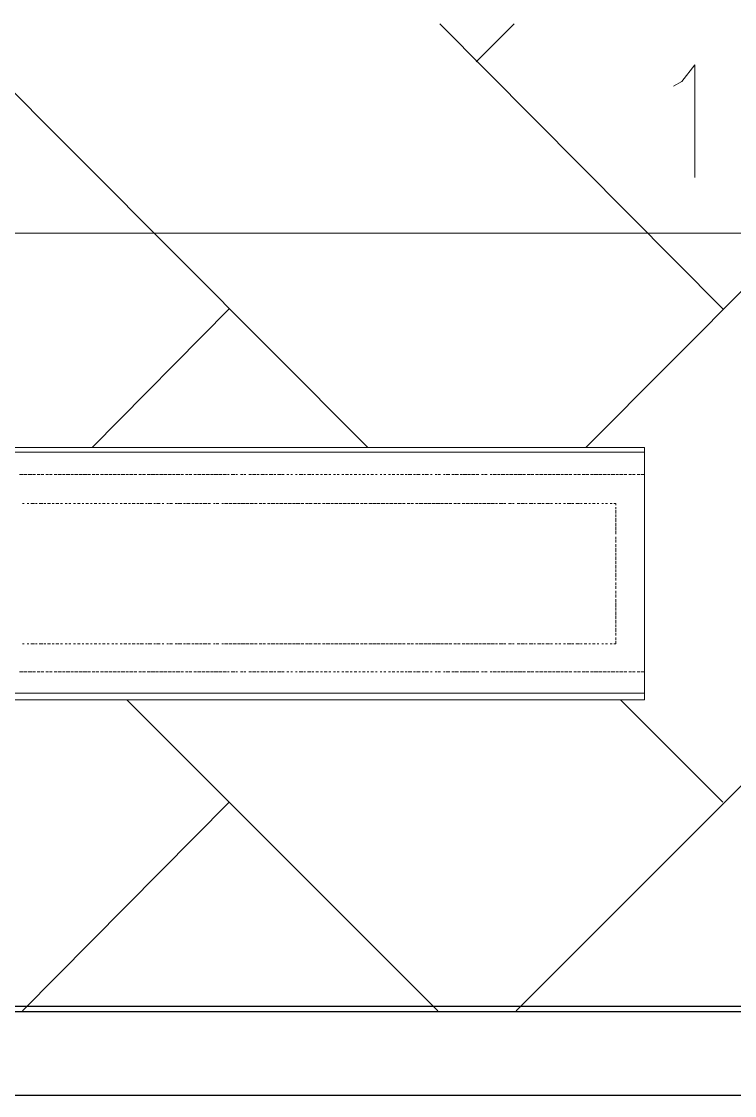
# Model space of a CAD drawing. Header units: millimetres. Extents: x 2928 to 3112, y 1220 to 1280.
# Drawn here: x 2945.656 to 2946.932, y 1236.874 to 1238.796 of the extents above; entities that cross this region are included whole.
import ezdxf

# ---------------------------------------------------------------- set-up
doc = ezdxf.new("R2010")
doc.units = ezdxf.units.MM

msp = doc.modelspace()

# ---------------------------------------------------------------- linework, layer by layer
at = {"color": 7, "linetype": 'Continuous', "lineweight": -2, "true_color": 0x000007}
for points in [[(2937.08126, 1265.3073), (2937.07792, 1267.474), (2938.98795, 1267.474), (2985.45528, 1267.474), (2985.45528, 1236.87356), (2938.98795, 1236.87356), (2937.08126, 1236.87356), (2937.08126, 1238.60692)], [(2937.23126, 1265.3073), (2937.23126, 1267.32399), (2938.98795, 1267.32399), (2985.30528, 1267.32399), (2985.30528, 1237.02356), (2938.98795, 1237.02356), (2937.22793, 1237.02356), (2937.22793, 1238.60692)]]:
    msp.add_lwpolyline(points, close=True, dxfattribs=at)
at = {"color": 9, "linetype": 'Continuous', "lineweight": 13, "true_color": 0xbababa}
for points in [[(2946.9114, 1238.28191), (2946.40472, 1238.79192), (2946.40472, 1238.79192)], [(2946.46972, 1238.72358), (2946.53806, 1238.79192), (2946.53806, 1238.79192)], [(2946.66639, 1238.03358), (2947.4214, 1238.79192), (2947.4214, 1238.79192)], [(2946.27639, 1238.03358), (2945.58804, 1238.72358), (2945.58804, 1238.72358)], [(2945.78305, 1238.03358), (2946.02805, 1238.28191), (2946.02805, 1238.28191)], [(2946.54139, 1237.02523), (2947.79808, 1238.28191), (2947.79808, 1238.28191)], [(2946.40139, 1237.02523), (2945.84472, 1237.5819), (2945.84472, 1237.5819)], [(2946.9114, 1237.39857), (2946.72806, 1237.5819), (2946.72806, 1237.5819)], [(2945.65805, 1237.02523), (2946.02805, 1237.39857), (2946.02805, 1237.39857)]]:
    msp.add_lwpolyline(points, dxfattribs=at)
at = {"color": 7, "linetype": 'Continuous', "lineweight": 20, "true_color": 0x000007}
msp.add_lwpolyline([(2946.82306, 1238.68025), (2946.83806, 1238.68858), (2946.8614, 1238.71858), (2946.8614, 1238.51692)], dxfattribs=at)
at = {"color": 253, "linetype": 'Continuous', "lineweight": 5, "true_color": 0x9a9a9a}
for points in [[(2939.59296, 1238.41691), (2954.67317, 1238.41691), (2954.67317, 1238.41691)], [(2944.7547, 1238.02524), (2946.7714, 1238.02524), (2946.7714, 1238.02524)], [(2944.7547, 1237.59357), (2946.7714, 1237.59357), (2946.7714, 1237.59357)]]:
    msp.add_lwpolyline(points, dxfattribs=at)
at = {"color": 7, "linetype": 'Continuous', "lineweight": 20, "true_color": 0x000007}
msp.add_lwpolyline([(2944.7547, 1237.5819), (2946.7714, 1237.5819), (2946.7714, 1238.03358), (2944.7547, 1238.03358)], close=True, dxfattribs=at)
at = {"color": 252, "linetype": 'Continuous', "lineweight": 13, "true_color": 0x989898}
for points in [[(2945.65971, 1237.98524), (2945.65305, 1237.98524), (2945.65305, 1237.98524)], [(2945.66638, 1237.98524), (2945.66138, 1237.98524), (2945.66138, 1237.98524)], [(2945.67471, 1237.98524), (2945.66805, 1237.98524), (2945.66805, 1237.98524)], [(2945.68138, 1237.98524), (2945.67638, 1237.98524), (2945.67638, 1237.98524)], [(2945.68971, 1237.98524), (2945.68471, 1237.98524), (2945.68471, 1237.98524)], [(2945.69638, 1237.98524), (2945.69138, 1237.98524), (2945.69138, 1237.98524)], [(2945.70471, 1237.98524), (2945.69971, 1237.98524), (2945.69971, 1237.98524)], [(2945.71138, 1237.98524), (2945.70638, 1237.98524), (2945.70638, 1237.98524)], [(2945.71971, 1237.98524), (2945.71471, 1237.98524), (2945.71471, 1237.98524)], [(2945.72805, 1237.98524), (2945.72138, 1237.98524), (2945.72138, 1237.98524)], [(2945.73471, 1237.98524), (2945.72971, 1237.98524), (2945.72971, 1237.98524)], [(2945.74305, 1237.98524), (2945.73638, 1237.98524), (2945.73638, 1237.98524)], [(2945.74971, 1237.98524), (2945.74471, 1237.98524), (2945.74471, 1237.98524)], [(2945.75805, 1237.98524), (2945.75138, 1237.98524), (2945.75138, 1237.98524)], [(2945.76471, 1237.98524), (2945.75971, 1237.98524), (2945.75971, 1237.98524)], [(2945.77305, 1237.98524), (2945.76638, 1237.98524), (2945.76638, 1237.98524)], [(2945.77971, 1237.98524), (2945.77471, 1237.98524), (2945.77471, 1237.98524)], [(2945.78805, 1237.98524), (2945.78305, 1237.98524), (2945.78305, 1237.98524)], [(2945.79471, 1237.98524), (2945.78971, 1237.98524), (2945.78971, 1237.98524)], [(2945.80305, 1237.98524), (2945.79805, 1237.98524), (2945.79805, 1237.98524)], [(2945.81138, 1237.98524), (2945.80471, 1237.98524), (2945.80471, 1237.98524)], [(2945.81805, 1237.98524), (2945.81305, 1237.98524), (2945.81305, 1237.98524)], [(2945.82638, 1237.98524), (2945.81971, 1237.98524), (2945.81971, 1237.98524)], [(2945.83305, 1237.98524), (2945.82805, 1237.98524), (2945.82805, 1237.98524)], [(2945.84138, 1237.98524), (2945.83472, 1237.98524), (2945.83472, 1237.98524)], [(2945.84805, 1237.98524), (2945.84305, 1237.98524), (2945.84305, 1237.98524)], [(2945.85638, 1237.98524), (2945.84972, 1237.98524), (2945.84972, 1237.98524)], [(2945.86305, 1237.98524), (2945.85805, 1237.98524), (2945.85805, 1237.98524)], [(2945.87138, 1237.98524), (2945.86638, 1237.98524), (2945.86638, 1237.98524)], [(2945.87805, 1237.98524), (2945.87305, 1237.98524), (2945.87305, 1237.98524)], [(2945.88638, 1237.98524), (2945.88138, 1237.98524), (2945.88138, 1237.98524)], [(2945.89472, 1237.98524), (2945.88805, 1237.98524), (2945.88805, 1237.98524)], [(2945.90138, 1237.98524), (2945.89638, 1237.98524), (2945.89638, 1237.98524)], [(2945.90972, 1237.98524), (2945.90305, 1237.98524), (2945.90305, 1237.98524)], [(2945.91638, 1237.98524), (2945.91138, 1237.98524), (2945.91138, 1237.98524)], [(2945.92472, 1237.98524), (2945.91805, 1237.98524), (2945.91805, 1237.98524)], [(2945.93138, 1237.98524), (2945.92638, 1237.98524), (2945.92638, 1237.98524)], [(2945.93972, 1237.98524), (2945.93305, 1237.98524), (2945.93305, 1237.98524)], [(2945.94638, 1237.98524), (2945.94138, 1237.98524), (2945.94138, 1237.98524)], [(2945.95472, 1237.98524), (2945.94972, 1237.98524), (2945.94972, 1237.98524)], [(2945.96138, 1237.98524), (2945.95638, 1237.98524), (2945.95638, 1237.98524)], [(2945.96972, 1237.98524), (2945.96472, 1237.98524), (2945.96472, 1237.98524)], [(2945.97805, 1237.98524), (2945.97138, 1237.98524), (2945.97138, 1237.98524)], [(2945.98472, 1237.98524), (2945.97972, 1237.98524), (2945.97972, 1237.98524)], [(2945.99305, 1237.98524), (2945.98638, 1237.98524), (2945.98638, 1237.98524)], [(2945.99972, 1237.98524), (2945.99472, 1237.98524), (2945.99472, 1237.98524)], [(2946.00805, 1237.98524), (2946.00138, 1237.98524), (2946.00138, 1237.98524)], [(2946.01472, 1237.98524), (2946.00972, 1237.98524), (2946.00972, 1237.98524)], [(2946.02305, 1237.98524), (2946.01638, 1237.98524), (2946.01638, 1237.98524)], [(2946.02805, 1237.98524), (2946.02472, 1237.98524), (2946.02472, 1237.98524)], [(2946.03805, 1237.98524), (2946.03138, 1237.98524), (2946.03138, 1237.98524)], [(2946.04305, 1237.98524), (2946.03972, 1237.98524), (2946.03972, 1237.98524)], [(2946.05305, 1237.98524), (2946.04805, 1237.98524), (2946.04805, 1237.98524)], [(2946.05805, 1237.98524), (2946.05472, 1237.98524), (2946.05472, 1237.98524)], [(2946.06805, 1237.98524), (2946.06305, 1237.98524), (2946.06305, 1237.98524)], [(2946.07639, 1237.98524), (2946.06972, 1237.98524), (2946.06972, 1237.98524)], [(2946.08139, 1237.98524), (2946.07805, 1237.98524), (2946.07805, 1237.98524)], [(2946.09139, 1237.98524), (2946.08472, 1237.98524), (2946.08472, 1237.98524)], [(2946.09639, 1237.98524), (2946.09305, 1237.98524), (2946.09305, 1237.98524)], [(2946.10639, 1237.98524), (2946.09972, 1237.98524), (2946.09972, 1237.98524)], [(2946.11139, 1237.98524), (2946.10805, 1237.98524), (2946.10805, 1237.98524)], [(2946.12139, 1237.98524), (2946.11472, 1237.98524), (2946.11472, 1237.98524)], [(2946.12639, 1237.98524), (2946.12305, 1237.98524), (2946.12305, 1237.98524)], [(2946.13472, 1237.98524), (2946.13139, 1237.98524), (2946.13139, 1237.98524)], [(2946.14139, 1237.98524), (2946.13805, 1237.98524), (2946.13805, 1237.98524)], [(2946.14972, 1237.98524), (2946.14639, 1237.98524), (2946.14639, 1237.98524)], [(2946.15972, 1237.98524), (2946.15305, 1237.98524), (2946.15305, 1237.98524)], [(2946.16472, 1237.98524), (2946.16139, 1237.98524), (2946.16139, 1237.98524)], [(2946.17472, 1237.98524), (2946.16805, 1237.98524), (2946.16805, 1237.98524)], [(2946.17972, 1237.98524), (2946.17639, 1237.98524), (2946.17639, 1237.98524)], [(2946.18805, 1237.98524), (2946.18305, 1237.98524), (2946.18305, 1237.98524)], [(2946.19472, 1237.98524), (2946.19139, 1237.98524), (2946.19139, 1237.98524)], [(2946.20305, 1237.98524), (2946.19805, 1237.98524), (2946.19805, 1237.98524)], [(2946.20972, 1237.98524), (2946.20639, 1237.98524), (2946.20639, 1237.98524)], [(2946.21805, 1237.98524), (2946.21472, 1237.98524), (2946.21472, 1237.98524)], [(2946.22472, 1237.98524), (2946.22139, 1237.98524), (2946.22139, 1237.98524)], [(2946.23305, 1237.98524), (2946.22972, 1237.98524), (2946.22972, 1237.98524)], [(2946.24139, 1237.98524), (2946.23639, 1237.98524), (2946.23639, 1237.98524)], [(2946.24805, 1237.98524), (2946.24472, 1237.98524), (2946.24472, 1237.98524)], [(2946.25639, 1237.98524), (2946.25139, 1237.98524), (2946.25139, 1237.98524)], [(2946.26305, 1237.98524), (2946.25972, 1237.98524), (2946.25972, 1237.98524)], [(2946.27139, 1237.98524), (2946.26639, 1237.98524), (2946.26639, 1237.98524)], [(2946.27805, 1237.98524), (2946.27472, 1237.98524), (2946.27472, 1237.98524)], [(2946.28639, 1237.98524), (2946.28139, 1237.98524), (2946.28139, 1237.98524)], [(2946.29305, 1237.98524), (2946.28972, 1237.98524), (2946.28972, 1237.98524)], [(2946.30139, 1237.98524), (2946.29806, 1237.98524), (2946.29806, 1237.98524)], [(2946.30806, 1237.98524), (2946.30472, 1237.98524), (2946.30472, 1237.98524)], [(2946.31639, 1237.98524), (2946.31306, 1237.98524), (2946.31306, 1237.98524)], [(2946.32472, 1237.98524), (2946.31972, 1237.98524), (2946.31972, 1237.98524)], [(2946.33139, 1237.98524), (2946.32806, 1237.98524), (2946.32806, 1237.98524)], [(2946.33972, 1237.98524), (2946.33472, 1237.98524), (2946.33472, 1237.98524)], [(2946.34639, 1237.98524), (2946.34306, 1237.98524), (2946.34306, 1237.98524)], [(2946.35472, 1237.98524), (2946.34806, 1237.98524), (2946.34806, 1237.98524)], [(2946.36139, 1237.98524), (2946.35806, 1237.98524), (2946.35806, 1237.98524)], [(2946.36972, 1237.98524), (2946.36306, 1237.98524), (2946.36306, 1237.98524)], [(2946.37639, 1237.98524), (2946.37306, 1237.98524), (2946.37306, 1237.98524)], [(2946.38472, 1237.98524), (2946.37806, 1237.98524), (2946.37806, 1237.98524)], [(2946.39139, 1237.98524), (2946.38806, 1237.98524), (2946.38806, 1237.98524)], [(2946.39972, 1237.98524), (2946.39639, 1237.98524), (2946.39639, 1237.98524)], [(2946.40639, 1237.98524), (2946.40139, 1237.98524), (2946.40139, 1237.98524)], [(2946.41472, 1237.98524), (2946.41139, 1237.98524), (2946.41139, 1237.98524)], [(2946.42306, 1237.98524), (2946.41639, 1237.98524), (2946.41639, 1237.98524)], [(2946.42972, 1237.98524), (2946.42639, 1237.98524), (2946.42639, 1237.98524)], [(2946.43806, 1237.98524), (2946.43139, 1237.98524), (2946.43139, 1237.98524)], [(2946.44472, 1237.98524), (2946.44139, 1237.98524), (2946.44139, 1237.98524)], [(2946.45306, 1237.98524), (2946.44639, 1237.98524), (2946.44639, 1237.98524)], [(2946.45972, 1237.98524), (2946.45472, 1237.98524), (2946.45472, 1237.98524)], [(2946.46806, 1237.98524), (2946.46139, 1237.98524), (2946.46139, 1237.98524)], [(2946.47472, 1237.98524), (2946.46972, 1237.98524), (2946.46972, 1237.98524)], [(2946.48306, 1237.98524), (2946.47972, 1237.98524), (2946.47972, 1237.98524)], [(2946.48972, 1237.98524), (2946.48472, 1237.98524), (2946.48472, 1237.98524)], [(2946.49806, 1237.98524), (2946.49472, 1237.98524), (2946.49472, 1237.98524)], [(2946.50639, 1237.98524), (2946.49972, 1237.98524), (2946.49972, 1237.98524)], [(2946.51306, 1237.98524), (2946.50806, 1237.98524), (2946.50806, 1237.98524)], [(2946.52139, 1237.98524), (2946.51472, 1237.98524), (2946.51472, 1237.98524)], [(2946.52806, 1237.98524), (2946.52306, 1237.98524), (2946.52306, 1237.98524)], [(2946.53639, 1237.98524), (2946.52973, 1237.98524), (2946.52973, 1237.98524)], [(2946.54306, 1237.98524), (2946.53806, 1237.98524), (2946.53806, 1237.98524)], [(2946.55139, 1237.98524), (2946.54473, 1237.98524), (2946.54473, 1237.98524)], [(2946.55806, 1237.98524), (2946.55306, 1237.98524), (2946.55306, 1237.98524)], [(2946.56639, 1237.98524), (2946.56139, 1237.98524), (2946.56139, 1237.98524)], [(2946.57306, 1237.98524), (2946.56806, 1237.98524), (2946.56806, 1237.98524)], [(2946.58139, 1237.98524), (2946.57639, 1237.98524), (2946.57639, 1237.98524)], [(2946.58973, 1237.98524), (2946.58306, 1237.98524), (2946.58306, 1237.98524)], [(2946.59639, 1237.98524), (2946.59139, 1237.98524), (2946.59139, 1237.98524)], [(2946.60473, 1237.98524), (2946.59806, 1237.98524), (2946.59806, 1237.98524)], [(2946.61139, 1237.98524), (2946.60639, 1237.98524), (2946.60639, 1237.98524)], [(2946.61973, 1237.98524), (2946.61306, 1237.98524), (2946.61306, 1237.98524)], [(2946.62639, 1237.98524), (2946.62139, 1237.98524), (2946.62139, 1237.98524)], [(2946.63473, 1237.98524), (2946.62806, 1237.98524), (2946.62806, 1237.98524)], [(2946.64139, 1237.98524), (2946.63639, 1237.98524), (2946.63639, 1237.98524)], [(2946.64973, 1237.98524), (2946.64473, 1237.98524), (2946.64473, 1237.98524)], [(2946.65639, 1237.98524), (2946.65139, 1237.98524), (2946.65139, 1237.98524)], [(2946.66473, 1237.98524), (2946.65973, 1237.98524), (2946.65973, 1237.98524)], [(2946.67139, 1237.98524), (2946.66639, 1237.98524), (2946.66639, 1237.98524)], [(2946.67973, 1237.98524), (2946.67473, 1237.98524), (2946.67473, 1237.98524)], [(2946.68806, 1237.98524), (2946.68139, 1237.98524), (2946.68139, 1237.98524)], [(2946.69473, 1237.98524), (2946.68973, 1237.98524), (2946.68973, 1237.98524)], [(2946.70306, 1237.98524), (2946.69639, 1237.98524), (2946.69639, 1237.98524)], [(2946.70973, 1237.98524), (2946.70473, 1237.98524), (2946.70473, 1237.98524)], [(2946.71806, 1237.98524), (2946.71139, 1237.98524), (2946.71139, 1237.98524)], [(2946.72473, 1237.98524), (2946.71973, 1237.98524), (2946.71973, 1237.98524)], [(2946.73306, 1237.98524), (2946.72639, 1237.98524), (2946.72639, 1237.98524)], [(2946.73973, 1237.98524), (2946.73473, 1237.98524), (2946.73473, 1237.98524)], [(2946.74806, 1237.98524), (2946.74306, 1237.98524), (2946.74306, 1237.98524)], [(2946.75473, 1237.98524), (2946.74973, 1237.98524), (2946.74973, 1237.98524)], [(2946.76306, 1237.98524), (2946.75806, 1237.98524), (2946.75806, 1237.98524)], [(2946.7714, 1237.98524), (2946.76473, 1237.98524), (2946.76473, 1237.98524)], [(2945.66138, 1237.93357), (2945.65805, 1237.93357), (2945.65805, 1237.93357)], [(2945.66971, 1237.93357), (2945.66638, 1237.93357), (2945.66638, 1237.93357)], [(2945.67971, 1237.93357), (2945.67305, 1237.93357), (2945.67305, 1237.93357)], [(2945.68471, 1237.93357), (2945.68138, 1237.93357), (2945.68138, 1237.93357)], [(2945.69471, 1237.93357), (2945.68805, 1237.93357), (2945.68805, 1237.93357)], [(2945.69971, 1237.93357), (2945.69638, 1237.93357), (2945.69638, 1237.93357)], [(2945.70805, 1237.93357), (2945.70305, 1237.93357), (2945.70305, 1237.93357)], [(2945.71471, 1237.93357), (2945.71138, 1237.93357), (2945.71138, 1237.93357)], [(2945.72305, 1237.93357), (2945.71805, 1237.93357), (2945.71805, 1237.93357)], [(2945.72971, 1237.93357), (2945.72638, 1237.93357), (2945.72638, 1237.93357)], [(2945.73805, 1237.93357), (2945.73471, 1237.93357), (2945.73471, 1237.93357)], [(2945.74471, 1237.93357), (2945.74138, 1237.93357), (2945.74138, 1237.93357)], [(2945.75305, 1237.93357), (2945.74971, 1237.93357), (2945.74971, 1237.93357)], [(2945.76138, 1237.93357), (2945.75638, 1237.93357), (2945.75638, 1237.93357)], [(2945.76805, 1237.93357), (2945.76471, 1237.93357), (2945.76471, 1237.93357)], [(2945.77638, 1237.93357), (2945.77138, 1237.93357), (2945.77138, 1237.93357)], [(2945.78305, 1237.93357), (2945.77971, 1237.93357), (2945.77971, 1237.93357)], [(2945.79138, 1237.93357), (2945.78638, 1237.93357), (2945.78638, 1237.93357)], [(2945.79805, 1237.93357), (2945.79471, 1237.93357), (2945.79471, 1237.93357)], [(2945.80638, 1237.93357), (2945.80138, 1237.93357), (2945.80138, 1237.93357)], [(2945.81305, 1237.93357), (2945.80971, 1237.93357), (2945.80971, 1237.93357)], [(2945.82138, 1237.93357), (2945.81805, 1237.93357), (2945.81805, 1237.93357)], [(2945.82805, 1237.93357), (2945.82471, 1237.93357), (2945.82471, 1237.93357)], [(2945.83638, 1237.93357), (2945.83305, 1237.93357), (2945.83305, 1237.93357)], [(2945.84472, 1237.93357), (2945.83972, 1237.93357), (2945.83972, 1237.93357)], [(2945.85138, 1237.93357), (2945.84805, 1237.93357), (2945.84805, 1237.93357)], [(2945.85972, 1237.93357), (2945.85472, 1237.93357), (2945.85472, 1237.93357)], [(2945.86638, 1237.93357), (2945.86305, 1237.93357), (2945.86305, 1237.93357)], [(2945.87472, 1237.93357), (2945.86805, 1237.93357), (2945.86805, 1237.93357)], [(2945.88138, 1237.93357), (2945.87805, 1237.93357), (2945.87805, 1237.93357)], [(2945.88972, 1237.93357), (2945.88305, 1237.93357), (2945.88305, 1237.93357)], [(2945.89638, 1237.93357), (2945.89305, 1237.93357), (2945.89305, 1237.93357)], [(2945.90472, 1237.93357), (2945.89805, 1237.93357), (2945.89805, 1237.93357)], [(2945.91138, 1237.93357), (2945.90805, 1237.93357), (2945.90805, 1237.93357)], [(2945.91972, 1237.93357), (2945.91638, 1237.93357), (2945.91638, 1237.93357)], [(2945.92638, 1237.93357), (2945.92138, 1237.93357), (2945.92138, 1237.93357)], [(2945.93472, 1237.93357), (2945.93138, 1237.93357), (2945.93138, 1237.93357)], [(2945.94305, 1237.93357), (2945.93638, 1237.93357), (2945.93638, 1237.93357)], [(2945.94972, 1237.93357), (2945.94638, 1237.93357), (2945.94638, 1237.93357)], [(2945.95805, 1237.93357), (2945.95138, 1237.93357), (2945.95138, 1237.93357)], [(2945.96472, 1237.93357), (2945.96138, 1237.93357), (2945.96138, 1237.93357)], [(2945.97305, 1237.93357), (2945.96638, 1237.93357), (2945.96638, 1237.93357)], [(2945.97972, 1237.93357), (2945.97472, 1237.93357), (2945.97472, 1237.93357)], [(2945.98805, 1237.93357), (2945.98138, 1237.93357), (2945.98138, 1237.93357)], [(2945.99472, 1237.93357), (2945.98972, 1237.93357), (2945.98972, 1237.93357)], [(2946.00305, 1237.93357), (2945.99972, 1237.93357), (2945.99972, 1237.93357)], [(2946.00972, 1237.93357), (2946.00472, 1237.93357), (2946.00472, 1237.93357)], [(2946.01805, 1237.93357), (2946.01472, 1237.93357), (2946.01472, 1237.93357)], [(2946.02638, 1237.93357), (2946.01972, 1237.93357), (2946.01972, 1237.93357)], [(2946.03305, 1237.93357), (2946.02805, 1237.93357), (2946.02805, 1237.93357)], [(2946.04138, 1237.93357), (2946.03472, 1237.93357), (2946.03472, 1237.93357)], [(2946.04805, 1237.93357), (2946.04305, 1237.93357), (2946.04305, 1237.93357)], [(2946.05638, 1237.93357), (2946.04972, 1237.93357), (2946.04972, 1237.93357)], [(2946.06305, 1237.93357), (2946.05805, 1237.93357), (2946.05805, 1237.93357)], [(2946.07139, 1237.93357), (2946.06472, 1237.93357), (2946.06472, 1237.93357)], [(2946.07805, 1237.93357), (2946.07305, 1237.93357), (2946.07305, 1237.93357)], [(2946.08639, 1237.93357), (2946.08139, 1237.93357), (2946.08139, 1237.93357)], [(2946.09305, 1237.93357), (2946.08805, 1237.93357), (2946.08805, 1237.93357)], [(2946.10139, 1237.93357), (2946.09639, 1237.93357), (2946.09639, 1237.93357)], [(2946.10972, 1237.93357), (2946.10305, 1237.93357), (2946.10305, 1237.93357)], [(2946.11639, 1237.93357), (2946.11139, 1237.93357), (2946.11139, 1237.93357)], [(2946.12472, 1237.93357), (2946.11805, 1237.93357), (2946.11805, 1237.93357)], [(2946.13139, 1237.93357), (2946.12639, 1237.93357), (2946.12639, 1237.93357)], [(2946.13972, 1237.93357), (2946.13305, 1237.93357), (2946.13305, 1237.93357)], [(2946.14639, 1237.93357), (2946.14139, 1237.93357), (2946.14139, 1237.93357)], [(2946.15472, 1237.93357), (2946.14805, 1237.93357), (2946.14805, 1237.93357)], [(2946.16139, 1237.93357), (2946.15639, 1237.93357), (2946.15639, 1237.93357)], [(2946.16972, 1237.93357), (2946.16472, 1237.93357), (2946.16472, 1237.93357)], [(2946.17639, 1237.93357), (2946.17139, 1237.93357), (2946.17139, 1237.93357)], [(2946.18472, 1237.93357), (2946.17972, 1237.93357), (2946.17972, 1237.93357)], [(2946.19139, 1237.93357), (2946.18639, 1237.93357), (2946.18639, 1237.93357)], [(2946.19972, 1237.93357), (2946.19472, 1237.93357), (2946.19472, 1237.93357)], [(2946.20805, 1237.93357), (2946.20139, 1237.93357), (2946.20139, 1237.93357)], [(2946.21472, 1237.93357), (2946.20972, 1237.93357), (2946.20972, 1237.93357)], [(2946.22305, 1237.93357), (2946.21639, 1237.93357), (2946.21639, 1237.93357)], [(2946.22972, 1237.93357), (2946.22472, 1237.93357), (2946.22472, 1237.93357)], [(2946.23805, 1237.93357), (2946.23139, 1237.93357), (2946.23139, 1237.93357)], [(2946.24472, 1237.93357), (2946.23972, 1237.93357), (2946.23972, 1237.93357)], [(2946.25305, 1237.93357), (2946.24639, 1237.93357), (2946.24639, 1237.93357)], [(2946.25972, 1237.93357), (2946.25472, 1237.93357), (2946.25472, 1237.93357)], [(2946.26805, 1237.93357), (2946.26305, 1237.93357), (2946.26305, 1237.93357)], [(2946.27472, 1237.93357), (2946.26972, 1237.93357), (2946.26972, 1237.93357)], [(2946.28305, 1237.93357), (2946.27805, 1237.93357), (2946.27805, 1237.93357)], [(2946.29139, 1237.93357), (2946.28472, 1237.93357), (2946.28472, 1237.93357)], [(2946.29806, 1237.93357), (2946.29305, 1237.93357), (2946.29305, 1237.93357)], [(2946.30639, 1237.93357), (2946.29972, 1237.93357), (2946.29972, 1237.93357)], [(2946.31306, 1237.93357), (2946.30806, 1237.93357), (2946.30806, 1237.93357)], [(2946.32139, 1237.93357), (2946.31472, 1237.93357), (2946.31472, 1237.93357)], [(2946.32806, 1237.93357), (2946.32306, 1237.93357), (2946.32306, 1237.93357)], [(2946.33639, 1237.93357), (2946.32972, 1237.93357), (2946.32972, 1237.93357)], [(2946.34306, 1237.93357), (2946.33806, 1237.93357), (2946.33806, 1237.93357)], [(2946.35139, 1237.93357), (2946.34639, 1237.93357), (2946.34639, 1237.93357)], [(2946.35806, 1237.93357), (2946.35306, 1237.93357), (2946.35306, 1237.93357)], [(2946.36639, 1237.93357), (2946.36139, 1237.93357), (2946.36139, 1237.93357)], [(2946.37472, 1237.93357), (2946.36806, 1237.93357), (2946.36806, 1237.93357)], [(2946.38139, 1237.93357), (2946.37639, 1237.93357), (2946.37639, 1237.93357)], [(2946.38972, 1237.93357), (2946.38306, 1237.93357), (2946.38306, 1237.93357)], [(2946.39639, 1237.93357), (2946.39139, 1237.93357), (2946.39139, 1237.93357)], [(2946.40472, 1237.93357), (2946.39806, 1237.93357), (2946.39806, 1237.93357)], [(2946.41139, 1237.93357), (2946.40639, 1237.93357), (2946.40639, 1237.93357)], [(2946.41972, 1237.93357), (2946.41306, 1237.93357), (2946.41306, 1237.93357)], [(2946.42639, 1237.93357), (2946.42139, 1237.93357), (2946.42139, 1237.93357)], [(2946.43472, 1237.93357), (2946.42972, 1237.93357), (2946.42972, 1237.93357)], [(2946.44139, 1237.93357), (2946.43639, 1237.93357), (2946.43639, 1237.93357)], [(2946.44972, 1237.93357), (2946.44472, 1237.93357), (2946.44472, 1237.93357)], [(2946.45806, 1237.93357), (2946.45139, 1237.93357), (2946.45139, 1237.93357)], [(2946.46472, 1237.93357), (2946.45972, 1237.93357), (2946.45972, 1237.93357)], [(2946.47306, 1237.93357), (2946.46639, 1237.93357), (2946.46639, 1237.93357)], [(2946.47972, 1237.93357), (2946.47472, 1237.93357), (2946.47472, 1237.93357)], [(2946.48806, 1237.93357), (2946.48139, 1237.93357), (2946.48139, 1237.93357)], [(2946.49472, 1237.93357), (2946.48972, 1237.93357), (2946.48972, 1237.93357)], [(2946.50306, 1237.93357), (2946.49639, 1237.93357), (2946.49639, 1237.93357)], [(2946.50806, 1237.93357), (2946.50472, 1237.93357), (2946.50472, 1237.93357)], [(2946.51806, 1237.93357), (2946.51139, 1237.93357), (2946.51139, 1237.93357)], [(2946.52306, 1237.93357), (2946.51972, 1237.93357), (2946.51972, 1237.93357)], [(2946.53306, 1237.93357), (2946.52806, 1237.93357), (2946.52806, 1237.93357)], [(2946.53806, 1237.93357), (2946.53473, 1237.93357), (2946.53473, 1237.93357)], [(2946.54806, 1237.93357), (2946.54306, 1237.93357), (2946.54306, 1237.93357)], [(2946.55639, 1237.93357), (2946.54973, 1237.93357), (2946.54973, 1237.93357)], [(2946.56139, 1237.93357), (2946.55806, 1237.93357), (2946.55806, 1237.93357)], [(2946.57139, 1237.93357), (2946.56473, 1237.93357), (2946.56473, 1237.93357)], [(2946.57639, 1237.93357), (2946.57306, 1237.93357), (2946.57306, 1237.93357)], [(2946.58639, 1237.93357), (2946.57973, 1237.93357), (2946.57973, 1237.93357)], [(2946.59139, 1237.93357), (2946.58806, 1237.93357), (2946.58806, 1237.93357)], [(2946.60139, 1237.93357), (2946.59473, 1237.93357), (2946.59473, 1237.93357)], [(2946.60639, 1237.93357), (2946.60306, 1237.93357), (2946.60306, 1237.93357)], [(2946.61473, 1237.93357), (2946.61139, 1237.93357), (2946.61139, 1237.93357)], [(2946.62139, 1237.93357), (2946.61806, 1237.93357), (2946.61806, 1237.93357)], [(2946.62973, 1237.93357), (2946.62639, 1237.93357), (2946.62639, 1237.93357)], [(2946.63973, 1237.93357), (2946.63306, 1237.93357), (2946.63306, 1237.93357)], [(2946.64473, 1237.93357), (2946.64139, 1237.93357), (2946.64139, 1237.93357)], [(2946.65473, 1237.93357), (2946.64806, 1237.93357), (2946.64806, 1237.93357)], [(2946.65973, 1237.93357), (2946.65639, 1237.93357), (2946.65639, 1237.93357)], [(2946.66806, 1237.93357), (2946.66306, 1237.93357), (2946.66306, 1237.93357)], [(2946.67473, 1237.93357), (2946.67139, 1237.93357), (2946.67139, 1237.93357)], [(2946.68306, 1237.93357), (2946.67806, 1237.93357), (2946.67806, 1237.93357)], [(2946.68973, 1237.93357), (2946.68639, 1237.93357), (2946.68639, 1237.93357)], [(2946.69806, 1237.93357), (2946.69473, 1237.93357), (2946.69473, 1237.93357)], [(2946.70473, 1237.93357), (2946.70139, 1237.93357), (2946.70139, 1237.93357)], [(2946.71306, 1237.93357), (2946.70973, 1237.93357), (2946.70973, 1237.93357)], [(2946.71973, 1237.93024), (2946.71973, 1237.93357), (2946.71639, 1237.93357)], [(2946.71973, 1237.92357), (2946.71973, 1237.92691), (2946.71973, 1237.92691)], [(2946.71973, 1237.91524), (2946.71973, 1237.92191), (2946.71973, 1237.92191)], [(2946.71973, 1237.90857), (2946.71973, 1237.91357), (2946.71973, 1237.91357)], [(2946.71973, 1237.90024), (2946.71973, 1237.90691), (2946.71973, 1237.90691)], [(2946.71973, 1237.89357), (2946.71973, 1237.89857), (2946.71973, 1237.89857)], [(2946.71973, 1237.88524), (2946.71973, 1237.89191), (2946.71973, 1237.89191)], [(2946.71973, 1237.87857), (2946.71973, 1237.88357), (2946.71973, 1237.88357)], [(2946.71973, 1237.87024), (2946.71973, 1237.87357), (2946.71973, 1237.87357)], [(2946.71973, 1237.86357), (2946.71973, 1237.86857), (2946.71973, 1237.86857)], [(2946.71973, 1237.85524), (2946.71973, 1237.86024), (2946.71973, 1237.86024)], [(2946.71973, 1237.84691), (2946.71973, 1237.85357), (2946.71973, 1237.85357)], [(2946.71973, 1237.84024), (2946.71973, 1237.84524), (2946.71973, 1237.84524)], [(2946.71973, 1237.83191), (2946.71973, 1237.83857), (2946.71973, 1237.83857)], [(2946.71973, 1237.82524), (2946.71973, 1237.83024), (2946.71973, 1237.83024)], [(2946.71973, 1237.81691), (2946.71973, 1237.82357), (2946.71973, 1237.82357)], [(2946.71973, 1237.81024), (2946.71973, 1237.81524), (2946.71973, 1237.81524)], [(2946.71973, 1237.80191), (2946.71973, 1237.80857), (2946.71973, 1237.80857)], [(2946.71973, 1237.79524), (2946.71973, 1237.80024), (2946.71973, 1237.80024)], [(2946.71973, 1237.7869), (2946.71973, 1237.7919), (2946.71973, 1237.7919)], [(2946.71973, 1237.78024), (2946.71973, 1237.78524), (2946.71973, 1237.78524)], [(2946.71973, 1237.7719), (2946.71973, 1237.7769), (2946.71973, 1237.7769)], [(2946.71973, 1237.76524), (2946.71973, 1237.77024), (2946.71973, 1237.77024)], [(2946.71973, 1237.7569), (2946.71973, 1237.7619), (2946.71973, 1237.7619)], [(2946.71973, 1237.74857), (2946.71973, 1237.75524), (2946.71973, 1237.75524)], [(2946.71973, 1237.7419), (2946.71973, 1237.7469), (2946.71973, 1237.7469)], [(2946.71973, 1237.73357), (2946.71973, 1237.74024), (2946.71973, 1237.74024)], [(2946.71973, 1237.7269), (2946.71973, 1237.7319), (2946.71973, 1237.7319)], [(2946.71973, 1237.71857), (2946.71973, 1237.72524), (2946.71973, 1237.72524)], [(2946.71973, 1237.7119), (2946.71973, 1237.7169), (2946.71973, 1237.7169)], [(2946.71973, 1237.70357), (2946.71973, 1237.71024), (2946.71973, 1237.71024)], [(2946.71973, 1237.6969), (2946.71973, 1237.7019), (2946.71973, 1237.7019)], [(2946.71973, 1237.68857), (2946.71973, 1237.69357), (2946.71973, 1237.69357)], [(2946.71973, 1237.6819), (2946.71973, 1237.6869), (2946.71973, 1237.6869)], [(2945.65805, 1237.6819), (2945.66138, 1237.6819), (2945.66138, 1237.6819)], [(2945.66638, 1237.6819), (2945.66971, 1237.6819), (2945.66971, 1237.6819)], [(2945.67305, 1237.6819), (2945.67971, 1237.6819), (2945.67971, 1237.6819)], [(2945.68138, 1237.6819), (2945.68471, 1237.6819), (2945.68471, 1237.6819)], [(2945.68805, 1237.6819), (2945.69471, 1237.6819), (2945.69471, 1237.6819)], [(2945.69638, 1237.6819), (2945.69971, 1237.6819), (2945.69971, 1237.6819)], [(2945.70305, 1237.6819), (2945.70805, 1237.6819), (2945.70805, 1237.6819)], [(2945.71138, 1237.6819), (2945.71471, 1237.6819), (2945.71471, 1237.6819)], [(2945.71805, 1237.6819), (2945.72305, 1237.6819), (2945.72305, 1237.6819)], [(2945.72638, 1237.6819), (2945.72971, 1237.6819), (2945.72971, 1237.6819)], [(2945.73471, 1237.6819), (2945.73805, 1237.6819), (2945.73805, 1237.6819)], [(2945.74138, 1237.6819), (2945.74471, 1237.6819), (2945.74471, 1237.6819)], [(2945.74971, 1237.6819), (2945.75305, 1237.6819), (2945.75305, 1237.6819)], [(2945.75638, 1237.6819), (2945.76138, 1237.6819), (2945.76138, 1237.6819)], [(2945.76471, 1237.6819), (2945.76805, 1237.6819), (2945.76805, 1237.6819)], [(2945.77138, 1237.6819), (2945.77638, 1237.6819), (2945.77638, 1237.6819)], [(2945.77971, 1237.6819), (2945.78305, 1237.6819), (2945.78305, 1237.6819)], [(2945.78638, 1237.6819), (2945.79138, 1237.6819), (2945.79138, 1237.6819)], [(2945.79471, 1237.6819), (2945.79805, 1237.6819), (2945.79805, 1237.6819)], [(2945.80138, 1237.6819), (2945.80638, 1237.6819), (2945.80638, 1237.6819)], [(2945.80971, 1237.6819), (2945.81305, 1237.6819), (2945.81305, 1237.6819)], [(2945.81805, 1237.6819), (2945.82138, 1237.6819), (2945.82138, 1237.6819)], [(2945.82471, 1237.6819), (2945.82805, 1237.6819), (2945.82805, 1237.6819)], [(2945.83305, 1237.6819), (2945.83638, 1237.6819), (2945.83638, 1237.6819)], [(2945.83972, 1237.6819), (2945.84472, 1237.6819), (2945.84472, 1237.6819)], [(2945.84805, 1237.6819), (2945.85138, 1237.6819), (2945.85138, 1237.6819)], [(2945.85472, 1237.6819), (2945.85972, 1237.6819), (2945.85972, 1237.6819)], [(2945.86305, 1237.6819), (2945.86638, 1237.6819), (2945.86638, 1237.6819)], [(2945.86805, 1237.6819), (2945.87472, 1237.6819), (2945.87472, 1237.6819)], [(2945.87805, 1237.6819), (2945.88138, 1237.6819), (2945.88138, 1237.6819)], [(2945.88305, 1237.6819), (2945.88972, 1237.6819), (2945.88972, 1237.6819)], [(2945.89305, 1237.6819), (2945.89638, 1237.6819), (2945.89638, 1237.6819)], [(2945.89805, 1237.6819), (2945.90472, 1237.6819), (2945.90472, 1237.6819)], [(2945.90805, 1237.6819), (2945.91138, 1237.6819), (2945.91138, 1237.6819)], [(2945.91638, 1237.6819), (2945.91972, 1237.6819), (2945.91972, 1237.6819)], [(2945.92138, 1237.6819), (2945.92638, 1237.6819), (2945.92638, 1237.6819)], [(2945.93138, 1237.6819), (2945.93472, 1237.6819), (2945.93472, 1237.6819)], [(2945.93638, 1237.6819), (2945.94305, 1237.6819), (2945.94305, 1237.6819)], [(2945.94638, 1237.6819), (2945.94972, 1237.6819), (2945.94972, 1237.6819)], [(2945.95138, 1237.6819), (2945.95805, 1237.6819), (2945.95805, 1237.6819)], [(2945.96138, 1237.6819), (2945.96472, 1237.6819), (2945.96472, 1237.6819)], [(2945.96638, 1237.6819), (2945.97305, 1237.6819), (2945.97305, 1237.6819)], [(2945.97472, 1237.6819), (2945.97972, 1237.6819), (2945.97972, 1237.6819)], [(2945.98138, 1237.6819), (2945.98805, 1237.6819), (2945.98805, 1237.6819)], [(2945.98972, 1237.6819), (2945.99472, 1237.6819), (2945.99472, 1237.6819)], [(2945.99972, 1237.6819), (2946.00305, 1237.6819), (2946.00305, 1237.6819)], [(2946.00472, 1237.6819), (2946.00972, 1237.6819), (2946.00972, 1237.6819)], [(2946.01472, 1237.6819), (2946.01805, 1237.6819), (2946.01805, 1237.6819)], [(2946.01972, 1237.6819), (2946.02638, 1237.6819), (2946.02638, 1237.6819)], [(2946.02805, 1237.6819), (2946.03305, 1237.6819), (2946.03305, 1237.6819)], [(2946.03472, 1237.6819), (2946.04138, 1237.6819), (2946.04138, 1237.6819)], [(2946.04305, 1237.6819), (2946.04805, 1237.6819), (2946.04805, 1237.6819)], [(2946.04972, 1237.6819), (2946.05638, 1237.6819), (2946.05638, 1237.6819)], [(2946.05805, 1237.6819), (2946.06305, 1237.6819), (2946.06305, 1237.6819)], [(2946.06472, 1237.6819), (2946.07139, 1237.6819), (2946.07139, 1237.6819)], [(2946.07305, 1237.6819), (2946.07805, 1237.6819), (2946.07805, 1237.6819)], [(2946.08139, 1237.6819), (2946.08639, 1237.6819), (2946.08639, 1237.6819)], [(2946.08805, 1237.6819), (2946.09305, 1237.6819), (2946.09305, 1237.6819)], [(2946.09639, 1237.6819), (2946.10139, 1237.6819), (2946.10139, 1237.6819)], [(2946.10305, 1237.6819), (2946.10972, 1237.6819), (2946.10972, 1237.6819)], [(2946.11139, 1237.6819), (2946.11639, 1237.6819), (2946.11639, 1237.6819)], [(2946.11805, 1237.6819), (2946.12472, 1237.6819), (2946.12472, 1237.6819)], [(2946.12639, 1237.6819), (2946.13139, 1237.6819), (2946.13139, 1237.6819)], [(2946.13305, 1237.6819), (2946.13972, 1237.6819), (2946.13972, 1237.6819)], [(2946.14139, 1237.6819), (2946.14639, 1237.6819), (2946.14639, 1237.6819)], [(2946.14805, 1237.6819), (2946.15472, 1237.6819), (2946.15472, 1237.6819)], [(2946.15639, 1237.6819), (2946.16139, 1237.6819), (2946.16139, 1237.6819)], [(2946.16472, 1237.6819), (2946.16972, 1237.6819), (2946.16972, 1237.6819)], [(2946.17139, 1237.6819), (2946.17639, 1237.6819), (2946.17639, 1237.6819)], [(2946.17972, 1237.6819), (2946.18472, 1237.6819), (2946.18472, 1237.6819)], [(2946.18639, 1237.6819), (2946.19139, 1237.6819), (2946.19139, 1237.6819)], [(2946.19472, 1237.6819), (2946.19972, 1237.6819), (2946.19972, 1237.6819)], [(2946.20139, 1237.6819), (2946.20805, 1237.6819), (2946.20805, 1237.6819)], [(2946.20972, 1237.6819), (2946.21472, 1237.6819), (2946.21472, 1237.6819)], [(2946.21639, 1237.6819), (2946.22305, 1237.6819), (2946.22305, 1237.6819)], [(2946.22472, 1237.6819), (2946.22972, 1237.6819), (2946.22972, 1237.6819)], [(2946.23139, 1237.6819), (2946.23805, 1237.6819), (2946.23805, 1237.6819)], [(2946.23972, 1237.6819), (2946.24472, 1237.6819), (2946.24472, 1237.6819)], [(2946.24639, 1237.6819), (2946.25305, 1237.6819), (2946.25305, 1237.6819)], [(2946.25472, 1237.6819), (2946.25972, 1237.6819), (2946.25972, 1237.6819)], [(2946.26305, 1237.6819), (2946.26805, 1237.6819), (2946.26805, 1237.6819)], [(2946.26972, 1237.6819), (2946.27472, 1237.6819), (2946.27472, 1237.6819)], [(2946.27805, 1237.6819), (2946.28305, 1237.6819), (2946.28305, 1237.6819)], [(2946.28472, 1237.6819), (2946.29139, 1237.6819), (2946.29139, 1237.6819)], [(2946.29305, 1237.6819), (2946.29806, 1237.6819), (2946.29806, 1237.6819)], [(2946.29972, 1237.6819), (2946.30639, 1237.6819), (2946.30639, 1237.6819)], [(2946.30806, 1237.6819), (2946.31306, 1237.6819), (2946.31306, 1237.6819)], [(2946.31472, 1237.6819), (2946.32139, 1237.6819), (2946.32139, 1237.6819)], [(2946.32306, 1237.6819), (2946.32806, 1237.6819), (2946.32806, 1237.6819)], [(2946.32972, 1237.6819), (2946.33639, 1237.6819), (2946.33639, 1237.6819)], [(2946.33806, 1237.6819), (2946.34306, 1237.6819), (2946.34306, 1237.6819)], [(2946.34639, 1237.6819), (2946.35139, 1237.6819), (2946.35139, 1237.6819)], [(2946.35306, 1237.6819), (2946.35806, 1237.6819), (2946.35806, 1237.6819)], [(2946.36139, 1237.6819), (2946.36639, 1237.6819), (2946.36639, 1237.6819)], [(2946.36806, 1237.6819), (2946.37472, 1237.6819), (2946.37472, 1237.6819)], [(2946.37639, 1237.6819), (2946.38139, 1237.6819), (2946.38139, 1237.6819)], [(2946.38306, 1237.6819), (2946.38972, 1237.6819), (2946.38972, 1237.6819)], [(2946.39139, 1237.6819), (2946.39639, 1237.6819), (2946.39639, 1237.6819)], [(2946.39806, 1237.6819), (2946.40472, 1237.6819), (2946.40472, 1237.6819)], [(2946.40639, 1237.6819), (2946.41139, 1237.6819), (2946.41139, 1237.6819)], [(2946.41306, 1237.6819), (2946.41972, 1237.6819), (2946.41972, 1237.6819)], [(2946.42139, 1237.6819), (2946.42639, 1237.6819), (2946.42639, 1237.6819)], [(2946.42972, 1237.6819), (2946.43472, 1237.6819), (2946.43472, 1237.6819)], [(2946.43639, 1237.6819), (2946.44139, 1237.6819), (2946.44139, 1237.6819)], [(2946.44472, 1237.6819), (2946.44972, 1237.6819), (2946.44972, 1237.6819)], [(2946.45139, 1237.6819), (2946.45806, 1237.6819), (2946.45806, 1237.6819)], [(2946.45972, 1237.6819), (2946.46472, 1237.6819), (2946.46472, 1237.6819)], [(2946.46639, 1237.6819), (2946.47306, 1237.6819), (2946.47306, 1237.6819)], [(2946.47472, 1237.6819), (2946.47972, 1237.6819), (2946.47972, 1237.6819)], [(2946.48139, 1237.6819), (2946.48806, 1237.6819), (2946.48806, 1237.6819)], [(2946.48972, 1237.6819), (2946.49472, 1237.6819), (2946.49472, 1237.6819)], [(2946.49639, 1237.6819), (2946.50306, 1237.6819), (2946.50306, 1237.6819)], [(2946.50472, 1237.6819), (2946.50806, 1237.6819), (2946.50806, 1237.6819)], [(2946.51139, 1237.6819), (2946.51806, 1237.6819), (2946.51806, 1237.6819)], [(2946.51972, 1237.6819), (2946.52306, 1237.6819), (2946.52306, 1237.6819)], [(2946.52806, 1237.6819), (2946.53306, 1237.6819), (2946.53306, 1237.6819)], [(2946.53473, 1237.6819), (2946.53806, 1237.6819), (2946.53806, 1237.6819)], [(2946.54306, 1237.6819), (2946.54806, 1237.6819), (2946.54806, 1237.6819)], [(2946.54973, 1237.6819), (2946.55639, 1237.6819), (2946.55639, 1237.6819)], [(2946.55806, 1237.6819), (2946.56139, 1237.6819), (2946.56139, 1237.6819)], [(2946.56473, 1237.6819), (2946.57139, 1237.6819), (2946.57139, 1237.6819)], [(2946.57306, 1237.6819), (2946.57639, 1237.6819), (2946.57639, 1237.6819)], [(2946.57973, 1237.6819), (2946.58639, 1237.6819), (2946.58639, 1237.6819)], [(2946.58806, 1237.6819), (2946.59139, 1237.6819), (2946.59139, 1237.6819)], [(2946.59473, 1237.6819), (2946.60139, 1237.6819), (2946.60139, 1237.6819)], [(2946.60306, 1237.6819), (2946.60639, 1237.6819), (2946.60639, 1237.6819)], [(2946.61139, 1237.6819), (2946.61473, 1237.6819), (2946.61473, 1237.6819)], [(2946.61806, 1237.6819), (2946.62139, 1237.6819), (2946.62139, 1237.6819)], [(2946.62639, 1237.6819), (2946.62973, 1237.6819), (2946.62973, 1237.6819)], [(2946.63306, 1237.6819), (2946.63973, 1237.6819), (2946.63973, 1237.6819)], [(2946.64139, 1237.6819), (2946.64473, 1237.6819), (2946.64473, 1237.6819)], [(2946.64806, 1237.6819), (2946.65473, 1237.6819), (2946.65473, 1237.6819)], [(2946.65639, 1237.6819), (2946.65973, 1237.6819), (2946.65973, 1237.6819)], [(2946.66306, 1237.6819), (2946.66806, 1237.6819), (2946.66806, 1237.6819)], [(2946.67139, 1237.6819), (2946.67473, 1237.6819), (2946.67473, 1237.6819)], [(2946.67806, 1237.6819), (2946.68306, 1237.6819), (2946.68306, 1237.6819)], [(2946.68639, 1237.6819), (2946.68973, 1237.6819), (2946.68973, 1237.6819)], [(2946.69473, 1237.6819), (2946.69806, 1237.6819), (2946.69806, 1237.6819)], [(2946.70139, 1237.6819), (2946.70473, 1237.6819), (2946.70473, 1237.6819)], [(2946.70973, 1237.6819), (2946.71306, 1237.6819), (2946.71306, 1237.6819)], [(2946.71639, 1237.6819), (2946.71973, 1237.6819), (2946.71973, 1237.6819)], [(2945.65305, 1237.6319), (2945.65971, 1237.6319), (2945.65971, 1237.6319)], [(2945.66138, 1237.6319), (2945.66638, 1237.6319), (2945.66638, 1237.6319)], [(2945.66805, 1237.6319), (2945.67471, 1237.6319), (2945.67471, 1237.6319)], [(2945.67638, 1237.6319), (2945.68138, 1237.6319), (2945.68138, 1237.6319)], [(2945.68471, 1237.6319), (2945.68971, 1237.6319), (2945.68971, 1237.6319)], [(2945.69138, 1237.6319), (2945.69638, 1237.6319), (2945.69638, 1237.6319)], [(2945.69971, 1237.6319), (2945.70471, 1237.6319), (2945.70471, 1237.6319)], [(2945.70638, 1237.6319), (2945.71138, 1237.6319), (2945.71138, 1237.6319)], [(2945.71471, 1237.6319), (2945.71971, 1237.6319), (2945.71971, 1237.6319)], [(2945.72138, 1237.6319), (2945.72805, 1237.6319), (2945.72805, 1237.6319)], [(2945.72971, 1237.6319), (2945.73471, 1237.6319), (2945.73471, 1237.6319)], [(2945.73638, 1237.6319), (2945.74305, 1237.6319), (2945.74305, 1237.6319)], [(2945.74471, 1237.6319), (2945.74971, 1237.6319), (2945.74971, 1237.6319)], [(2945.75138, 1237.6319), (2945.75805, 1237.6319), (2945.75805, 1237.6319)], [(2945.75971, 1237.6319), (2945.76471, 1237.6319), (2945.76471, 1237.6319)], [(2945.76638, 1237.6319), (2945.77305, 1237.6319), (2945.77305, 1237.6319)], [(2945.77471, 1237.6319), (2945.77971, 1237.6319), (2945.77971, 1237.6319)], [(2945.78305, 1237.6319), (2945.78805, 1237.6319), (2945.78805, 1237.6319)], [(2945.78971, 1237.6319), (2945.79471, 1237.6319), (2945.79471, 1237.6319)], [(2945.79805, 1237.6319), (2945.80305, 1237.6319), (2945.80305, 1237.6319)], [(2945.80471, 1237.6319), (2945.81138, 1237.6319), (2945.81138, 1237.6319)], [(2945.81305, 1237.6319), (2945.81805, 1237.6319), (2945.81805, 1237.6319)], [(2945.81971, 1237.6319), (2945.82638, 1237.6319), (2945.82638, 1237.6319)], [(2945.82805, 1237.6319), (2945.83305, 1237.6319), (2945.83305, 1237.6319)], [(2945.83472, 1237.6319), (2945.84138, 1237.6319), (2945.84138, 1237.6319)], [(2945.84305, 1237.6319), (2945.84805, 1237.6319), (2945.84805, 1237.6319)], [(2945.84972, 1237.6319), (2945.85638, 1237.6319), (2945.85638, 1237.6319)], [(2945.85805, 1237.6319), (2945.86305, 1237.6319), (2945.86305, 1237.6319)], [(2945.86638, 1237.6319), (2945.87138, 1237.6319), (2945.87138, 1237.6319)], [(2945.87305, 1237.6319), (2945.87805, 1237.6319), (2945.87805, 1237.6319)], [(2945.88138, 1237.6319), (2945.88638, 1237.6319), (2945.88638, 1237.6319)], [(2945.88805, 1237.6319), (2945.89472, 1237.6319), (2945.89472, 1237.6319)], [(2945.89638, 1237.6319), (2945.90138, 1237.6319), (2945.90138, 1237.6319)], [(2945.90305, 1237.6319), (2945.90972, 1237.6319), (2945.90972, 1237.6319)], [(2945.91138, 1237.6319), (2945.91638, 1237.6319), (2945.91638, 1237.6319)], [(2945.91805, 1237.6319), (2945.92472, 1237.6319), (2945.92472, 1237.6319)], [(2945.92638, 1237.6319), (2945.93138, 1237.6319), (2945.93138, 1237.6319)], [(2945.93305, 1237.6319), (2945.93972, 1237.6319), (2945.93972, 1237.6319)], [(2945.94138, 1237.6319), (2945.94638, 1237.6319), (2945.94638, 1237.6319)], [(2945.94972, 1237.6319), (2945.95472, 1237.6319), (2945.95472, 1237.6319)], [(2945.95638, 1237.6319), (2945.96138, 1237.6319), (2945.96138, 1237.6319)], [(2945.96472, 1237.6319), (2945.96972, 1237.6319), (2945.96972, 1237.6319)], [(2945.97138, 1237.6319), (2945.97805, 1237.6319), (2945.97805, 1237.6319)], [(2945.97972, 1237.6319), (2945.98472, 1237.6319), (2945.98472, 1237.6319)], [(2945.98638, 1237.6319), (2945.99305, 1237.6319), (2945.99305, 1237.6319)], [(2945.99472, 1237.6319), (2945.99972, 1237.6319), (2945.99972, 1237.6319)], [(2946.00138, 1237.6319), (2946.00805, 1237.6319), (2946.00805, 1237.6319)], [(2946.00972, 1237.6319), (2946.01472, 1237.6319), (2946.01472, 1237.6319)], [(2946.01638, 1237.6319), (2946.02305, 1237.6319), (2946.02305, 1237.6319)], [(2946.02472, 1237.6319), (2946.02805, 1237.6319), (2946.02805, 1237.6319)], [(2946.03138, 1237.6319), (2946.03805, 1237.6319), (2946.03805, 1237.6319)], [(2946.03972, 1237.6319), (2946.04305, 1237.6319), (2946.04305, 1237.6319)], [(2946.04805, 1237.6319), (2946.05305, 1237.6319), (2946.05305, 1237.6319)], [(2946.05472, 1237.6319), (2946.05805, 1237.6319), (2946.05805, 1237.6319)], [(2946.06305, 1237.6319), (2946.06805, 1237.6319), (2946.06805, 1237.6319)], [(2946.06972, 1237.6319), (2946.07639, 1237.6319), (2946.07639, 1237.6319)], [(2946.07805, 1237.6319), (2946.08139, 1237.6319), (2946.08139, 1237.6319)], [(2946.08472, 1237.6319), (2946.09139, 1237.6319), (2946.09139, 1237.6319)], [(2946.09305, 1237.6319), (2946.09639, 1237.6319), (2946.09639, 1237.6319)], [(2946.09972, 1237.6319), (2946.10639, 1237.6319), (2946.10639, 1237.6319)], [(2946.10805, 1237.6319), (2946.11139, 1237.6319), (2946.11139, 1237.6319)], [(2946.11472, 1237.6319), (2946.12139, 1237.6319), (2946.12139, 1237.6319)], [(2946.12305, 1237.6319), (2946.12639, 1237.6319), (2946.12639, 1237.6319)], [(2946.13139, 1237.6319), (2946.13472, 1237.6319), (2946.13472, 1237.6319)], [(2946.13805, 1237.6319), (2946.14139, 1237.6319), (2946.14139, 1237.6319)], [(2946.14639, 1237.6319), (2946.14972, 1237.6319), (2946.14972, 1237.6319)], [(2946.15305, 1237.6319), (2946.15972, 1237.6319), (2946.15972, 1237.6319)], [(2946.16139, 1237.6319), (2946.16472, 1237.6319), (2946.16472, 1237.6319)], [(2946.16805, 1237.6319), (2946.17472, 1237.6319), (2946.17472, 1237.6319)], [(2946.17639, 1237.6319), (2946.17972, 1237.6319), (2946.17972, 1237.6319)], [(2946.18305, 1237.6319), (2946.18805, 1237.6319), (2946.18805, 1237.6319)], [(2946.19139, 1237.6319), (2946.19472, 1237.6319), (2946.19472, 1237.6319)], [(2946.19805, 1237.6319), (2946.20305, 1237.6319), (2946.20305, 1237.6319)], [(2946.20639, 1237.6319), (2946.20972, 1237.6319), (2946.20972, 1237.6319)], [(2946.21472, 1237.6319), (2946.21805, 1237.6319), (2946.21805, 1237.6319)], [(2946.22139, 1237.6319), (2946.22472, 1237.6319), (2946.22472, 1237.6319)], [(2946.22972, 1237.6319), (2946.23305, 1237.6319), (2946.23305, 1237.6319)], [(2946.23639, 1237.6319), (2946.24139, 1237.6319), (2946.24139, 1237.6319)], [(2946.24472, 1237.6319), (2946.24805, 1237.6319), (2946.24805, 1237.6319)], [(2946.25139, 1237.6319), (2946.25639, 1237.6319), (2946.25639, 1237.6319)], [(2946.25972, 1237.6319), (2946.26305, 1237.6319), (2946.26305, 1237.6319)], [(2946.26639, 1237.6319), (2946.27139, 1237.6319), (2946.27139, 1237.6319)], [(2946.27472, 1237.6319), (2946.27805, 1237.6319), (2946.27805, 1237.6319)], [(2946.28139, 1237.6319), (2946.28639, 1237.6319), (2946.28639, 1237.6319)], [(2946.28972, 1237.6319), (2946.29305, 1237.6319), (2946.29305, 1237.6319)], [(2946.29806, 1237.6319), (2946.30139, 1237.6319), (2946.30139, 1237.6319)], [(2946.30472, 1237.6319), (2946.30806, 1237.6319), (2946.30806, 1237.6319)], [(2946.31306, 1237.6319), (2946.31639, 1237.6319), (2946.31639, 1237.6319)], [(2946.31972, 1237.6319), (2946.32472, 1237.6319), (2946.32472, 1237.6319)], [(2946.32806, 1237.6319), (2946.33139, 1237.6319), (2946.33139, 1237.6319)], [(2946.33472, 1237.6319), (2946.33972, 1237.6319), (2946.33972, 1237.6319)], [(2946.34306, 1237.6319), (2946.34639, 1237.6319), (2946.34639, 1237.6319)], [(2946.34806, 1237.6319), (2946.35472, 1237.6319), (2946.35472, 1237.6319)], [(2946.35806, 1237.6319), (2946.36139, 1237.6319), (2946.36139, 1237.6319)], [(2946.36306, 1237.6319), (2946.36972, 1237.6319), (2946.36972, 1237.6319)], [(2946.37306, 1237.6319), (2946.37639, 1237.6319), (2946.37639, 1237.6319)], [(2946.37806, 1237.6319), (2946.38472, 1237.6319), (2946.38472, 1237.6319)], [(2946.38806, 1237.6319), (2946.39139, 1237.6319), (2946.39139, 1237.6319)], [(2946.39639, 1237.6319), (2946.39972, 1237.6319), (2946.39972, 1237.6319)], [(2946.40139, 1237.6319), (2946.40639, 1237.6319), (2946.40639, 1237.6319)], [(2946.41139, 1237.6319), (2946.41472, 1237.6319), (2946.41472, 1237.6319)], [(2946.41639, 1237.6319), (2946.42306, 1237.6319), (2946.42306, 1237.6319)], [(2946.42639, 1237.6319), (2946.42972, 1237.6319), (2946.42972, 1237.6319)], [(2946.43139, 1237.6319), (2946.43806, 1237.6319), (2946.43806, 1237.6319)], [(2946.44139, 1237.6319), (2946.44472, 1237.6319), (2946.44472, 1237.6319)], [(2946.44639, 1237.6319), (2946.45306, 1237.6319), (2946.45306, 1237.6319)], [(2946.45472, 1237.6319), (2946.45972, 1237.6319), (2946.45972, 1237.6319)], [(2946.46139, 1237.6319), (2946.46806, 1237.6319), (2946.46806, 1237.6319)], [(2946.46972, 1237.6319), (2946.47472, 1237.6319), (2946.47472, 1237.6319)], [(2946.47972, 1237.6319), (2946.48306, 1237.6319), (2946.48306, 1237.6319)], [(2946.48472, 1237.6319), (2946.48972, 1237.6319), (2946.48972, 1237.6319)], [(2946.49472, 1237.6319), (2946.49806, 1237.6319), (2946.49806, 1237.6319)], [(2946.49972, 1237.6319), (2946.50639, 1237.6319), (2946.50639, 1237.6319)], [(2946.50806, 1237.6319), (2946.51306, 1237.6319), (2946.51306, 1237.6319)], [(2946.51472, 1237.6319), (2946.52139, 1237.6319), (2946.52139, 1237.6319)], [(2946.52306, 1237.6319), (2946.52806, 1237.6319), (2946.52806, 1237.6319)], [(2946.52973, 1237.6319), (2946.53639, 1237.6319), (2946.53639, 1237.6319)], [(2946.53806, 1237.6319), (2946.54306, 1237.6319), (2946.54306, 1237.6319)], [(2946.54473, 1237.6319), (2946.55139, 1237.6319), (2946.55139, 1237.6319)], [(2946.55306, 1237.6319), (2946.55806, 1237.6319), (2946.55806, 1237.6319)], [(2946.56139, 1237.6319), (2946.56639, 1237.6319), (2946.56639, 1237.6319)], [(2946.56806, 1237.6319), (2946.57306, 1237.6319), (2946.57306, 1237.6319)], [(2946.57639, 1237.6319), (2946.58139, 1237.6319), (2946.58139, 1237.6319)], [(2946.58306, 1237.6319), (2946.58973, 1237.6319), (2946.58973, 1237.6319)], [(2946.59139, 1237.6319), (2946.59639, 1237.6319), (2946.59639, 1237.6319)], [(2946.59806, 1237.6319), (2946.60473, 1237.6319), (2946.60473, 1237.6319)], [(2946.60639, 1237.6319), (2946.61139, 1237.6319), (2946.61139, 1237.6319)], [(2946.61306, 1237.6319), (2946.61973, 1237.6319), (2946.61973, 1237.6319)], [(2946.62139, 1237.6319), (2946.62639, 1237.6319), (2946.62639, 1237.6319)], [(2946.62806, 1237.6319), (2946.63473, 1237.6319), (2946.63473, 1237.6319)], [(2946.63639, 1237.6319), (2946.64139, 1237.6319), (2946.64139, 1237.6319)], [(2946.64473, 1237.6319), (2946.64973, 1237.6319), (2946.64973, 1237.6319)], [(2946.65139, 1237.6319), (2946.65639, 1237.6319), (2946.65639, 1237.6319)], [(2946.65973, 1237.6319), (2946.66473, 1237.6319), (2946.66473, 1237.6319)], [(2946.66639, 1237.6319), (2946.67139, 1237.6319), (2946.67139, 1237.6319)], [(2946.67473, 1237.6319), (2946.67973, 1237.6319), (2946.67973, 1237.6319)], [(2946.68139, 1237.6319), (2946.68806, 1237.6319), (2946.68806, 1237.6319)], [(2946.68973, 1237.6319), (2946.69473, 1237.6319), (2946.69473, 1237.6319)], [(2946.69639, 1237.6319), (2946.70306, 1237.6319), (2946.70306, 1237.6319)], [(2946.70473, 1237.6319), (2946.70973, 1237.6319), (2946.70973, 1237.6319)], [(2946.71139, 1237.6319), (2946.71806, 1237.6319), (2946.71806, 1237.6319)], [(2946.71973, 1237.6319), (2946.72473, 1237.6319), (2946.72473, 1237.6319)], [(2946.72639, 1237.6319), (2946.73306, 1237.6319), (2946.73306, 1237.6319)], [(2946.73473, 1237.6319), (2946.73973, 1237.6319), (2946.73973, 1237.6319)], [(2946.74306, 1237.6319), (2946.74806, 1237.6319), (2946.74806, 1237.6319)], [(2946.74973, 1237.6319), (2946.75473, 1237.6319), (2946.75473, 1237.6319)], [(2946.75806, 1237.6319), (2946.76306, 1237.6319), (2946.76306, 1237.6319)], [(2946.76473, 1237.6319), (2946.7714, 1237.6319), (2946.7714, 1237.6319)]]:
    msp.add_lwpolyline(points, dxfattribs=at)
at = {"color": 253, "linetype": 'Continuous', "lineweight": -2, "true_color": 0x9a9a9a}
msp.add_lwpolyline([(2943.29801, 1237.03356), (2986.86863, 1237.03356), (2986.86863, 1237.03356)], dxfattribs=at)

doc.saveas('drawing.dxf')
